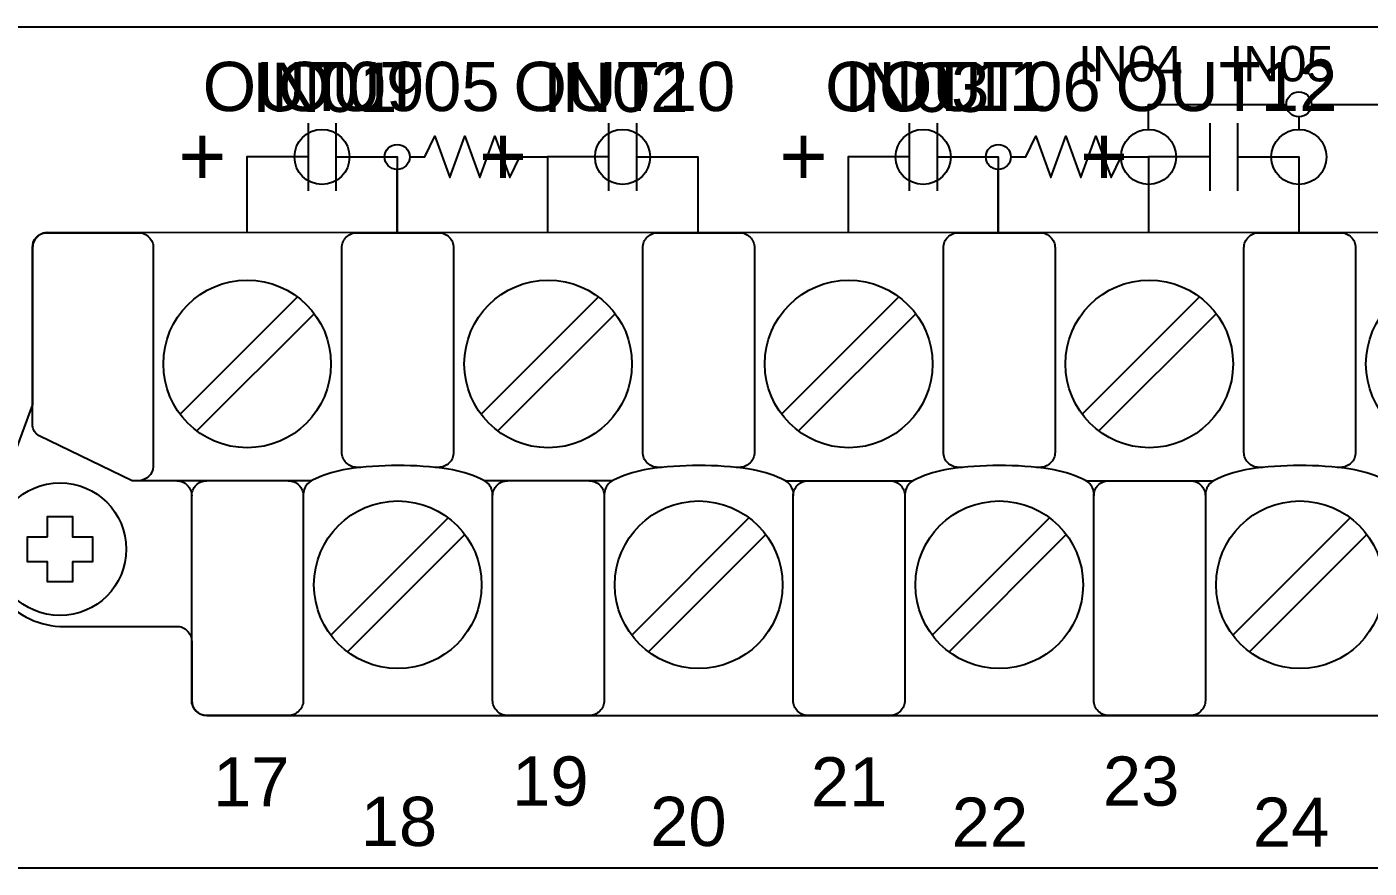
# Model space of a CAD drawing. Extents: x 1 to 47.7, y 0.3 to 34.2.
# Drawn here: x 32.934 to 35.614, y 9.106 to 10.786 of the extents above; entities that cross this region are included whole.
import ezdxf

# ---------------------------------------------------------------- set-up
doc = ezdxf.new("R2010")
doc.units = 0
doc.header["$MEASUREMENT"] = 0
for name, color, linetype in [('6_1__0__EMPTY', 7, 'CONTINUOUS'), ('6_2__2___8__OPTOISO_IND_LS', 7, 'CONTINUOUS'), ('6_3__7___8__OPTOISO_IND_LS', 7, 'CONTINUOUS'), ('6_4__4___24__OPTOISO_LS_IN', 7, 'CONTINUOUS'), ('6_5__D___24__OPTOISO_LS_IN', 7, 'CONTINUOUS'), ('6_6__8___8__OPTOISO_IND_LS', 7, 'CONTINUOUS'), ('7_0______DWG_', 7, 'CONTINUOUS')]:
    doc.layers.add(name, color=color, linetype=linetype)
doc.styles.add('ARIAL', font='arial.ttf')

msp = doc.modelspace()

# ---------------------------------------------------------------- linework, layer by layer
at = {"layer": '6_1__0__EMPTY'}
msp.add_lwpolyline([(37.9565, 10.3753), (32.9754, 10.3754, 0.414215), (32.9454, 10.3454), (32.9455, 10.0325), (32.8546, 9.7877, 0.47859), (32.9996, 9.5892), (33.233, 9.5892, -0.414214), (33.263, 9.5592), (33.263, 9.4412, 0.414213), (33.293, 9.4112), (38.2748, 9.4111, 0.414214), (38.3048, 9.4411), (38.3048, 9.7542), (38.3957, 9.9989, 0.480048), (38.2507, 10.1971), (38.0165, 10.1971, -0.414214), (37.9865, 10.2271), (37.9865, 10.3453, 0.414212), (37.9565, 10.3753), (37.9565, 10.3753)], format="xyb", dxfattribs=at)
msp.add_lwpolyline([(32.975, 9.7681), (32.975, 9.8084), (33.025, 9.8084), (33.025, 9.7681), (33.0651, 9.7681), (33.0651, 9.7181), (33.025, 9.7181), (33.025, 9.6782), (32.975, 9.6782), (32.975, 9.7181), (32.9349, 9.7181), (32.9349, 9.7681)], close=True, dxfattribs=at)
msp.add_circle((33, 9.7433), 0.1324, dxfattribs=at)
at = {"layer": '6_2__2___8__OPTOISO_IND_LS'}
for points in [[(33.4953, 10.594), (33.4953, 10.459)], [(33.551, 10.594), (33.551, 10.459)], [(34.0953, 10.594), (34.0953, 10.459)], [(34.151, 10.594), (34.151, 10.459)], [(34.6953, 10.594), (34.6953, 10.459)], [(34.751, 10.594), (34.751, 10.459)], [(35.2953, 10.594), (35.2953, 10.459)], [(35.351, 10.594), (35.351, 10.459)], [(33.4953, 10.5265), (33.3732, 10.5265), (33.3732, 10.3753)], [(33.551, 10.5265), (33.6732, 10.5265), (33.6732, 10.3753)], [(34.0953, 10.5265), (33.9732, 10.5265), (33.9732, 10.3753)], [(34.151, 10.5265), (34.2732, 10.5265), (34.2732, 10.3753)], [(34.6953, 10.5265), (34.5732, 10.5265), (34.5732, 10.3753)], [(34.751, 10.5265), (34.8732, 10.5265), (34.8732, 10.3753)], [(35.2953, 10.5265), (35.1732, 10.5265), (35.1732, 10.3753)], [(35.351, 10.5265), (35.4732, 10.5265), (35.4732, 10.3753)], [(33.4741, 10.247), (33.2399, 10.0128)], [(34.0748, 10.247), (33.8407, 10.0128)], [(34.6749, 10.247), (34.4407, 10.0128)], [(35.2749, 10.247), (35.0407, 10.0128)], [(33.5075, 10.2135), (33.2733, 9.9794)], [(34.1083, 10.2135), (33.8741, 9.9794)], [(34.7083, 10.2135), (34.4741, 9.9794)], [(35.3083, 10.2135), (35.0741, 9.9794)], [(34.1031, 9.8799), (33.8472, 9.8799)], [(34.448, 9.8799), (34.7031, 9.8799)], [(35.048, 9.8799), (35.3031, 9.8799)], [(33.7747, 9.806), (33.5406, 9.5718)], [(34.3755, 9.806), (34.1413, 9.5718)], [(34.9755, 9.806), (34.7413, 9.5718)], [(35.5755, 9.806), (35.3413, 9.5718)], [(33.8082, 9.7725), (33.574, 9.5384)], [(34.4089, 9.7725), (34.1747, 9.5384)], [(35.0089, 9.7725), (34.7748, 9.5384)], [(35.6089, 9.7725), (35.3748, 9.5384)]]:
    msp.add_lwpolyline(points, dxfattribs=at)
for points in [[(33.263, 9.4412, 0.414213), (33.293, 9.4112), (38.2748, 9.4111, 0.414214), (38.3048, 9.4411), (38.3048, 9.7542), (38.3957, 9.9989, 0.480048), (38.2507, 10.1971), (38.0165, 10.1971, -0.414214), (37.9865, 10.2271), (37.9865, 10.3453, 0.414212), (37.9565, 10.3753), (37.9565, 10.3753), (32.9754, 10.3754, 0.414215), (32.9454, 10.3454), (32.9455, 10.0325), (32.8546, 9.7877, 0.47859), (32.9996, 9.5892), (33.233, 9.5892, -0.414214), (33.263, 9.5592)], [(33.5023, 9.8799), (33.1442, 9.8799), (32.9583, 9.9697, -0.241986), (32.9454, 9.9896), (32.9454, 10.3453, -0.422157), (32.9721, 10.3752), (33.1564, 10.3753, -0.414214), (33.1864, 10.3453), (33.1864, 9.9082, -0.390527), (33.1564, 9.8799)], [(33.6007, 9.9066), (33.5928, 9.9066, -0.414214), (33.5628, 9.9366), (33.5628, 10.3453, -0.414214), (33.5928, 10.3753), (33.7557, 10.3753, -0.414214), (33.7857, 10.3453), (33.7857, 9.9366, -0.414214), (33.7557, 9.9066), (33.7488, 9.9066)], [(34.2015, 9.9066), (34.1936, 9.9066, -0.414214), (34.1636, 9.9366), (34.1636, 10.3453, -0.414214), (34.1936, 10.3753), (34.3564, 10.3753, -0.414214), (34.3864, 10.3453), (34.3864, 9.9366, -0.414214), (34.3564, 9.9066), (34.3496, 9.9066)], [(34.8015, 9.9066), (34.7936, 9.9066, -0.414214), (34.7636, 9.9366), (34.7636, 10.3453, -0.414214), (34.7936, 10.3753), (34.9564, 10.3753, -0.414214), (34.9864, 10.3453), (34.9864, 9.9366, -0.414214), (34.9564, 9.9066), (34.9496, 9.9066)], [(35.4015, 9.9066), (35.3936, 9.9066, -0.414214), (35.3636, 9.9366), (35.3636, 10.3453, -0.414214), (35.3936, 10.3753), (35.5564, 10.3753, -0.414214), (35.5864, 10.3453), (35.5864, 9.9366, -0.414214), (35.5564, 9.9066), (35.5496, 9.9066)], [(33.8637, 9.8499, 0.191033), (33.8552, 9.8738, 0.081668), (33.8396, 9.884, 0.0591), (33.7759, 9.9033, 0.034646), (33.6744, 9.9104, 0.03436), (33.5737, 9.9033, 0.0591), (33.51, 9.884, 0.081668), (33.4943, 9.8738, 0.191033), (33.4858, 9.8499)], [(34.4645, 9.8499, 0.191033), (34.456, 9.8738, 0.081668), (34.4403, 9.884, 0.0591), (34.3766, 9.9033, 0.034646), (34.2751, 9.9104, 0.03436), (34.1744, 9.9033, 0.0591), (34.1107, 9.884, 0.081668), (34.0951, 9.8738, 0.191033), (34.0866, 9.8499)], [(35.0645, 9.8499, 0.191033), (35.056, 9.8738, 0.081668), (35.0404, 9.884, 0.0591), (34.9766, 9.9033, 0.034646), (34.8751, 9.9104, 0.03436), (34.7744, 9.9033, 0.0591), (34.7107, 9.884, 0.081668), (34.6951, 9.8738, 0.191033), (34.6866, 9.8499)], [(35.6645, 9.8499, 0.191033), (35.656, 9.8738, 0.081668), (35.6404, 9.884, 0.0591), (35.5767, 9.9033, 0.034646), (35.4751, 9.9104, 0.03436), (35.3744, 9.9033, 0.0591), (35.3107, 9.884, 0.081668), (35.2951, 9.8738, 0.191033), (35.2866, 9.8499)], [(33.233, 9.8799, -0.414214), (33.263, 9.8499)], [(33.4558, 9.8799, -0.414214), (33.4858, 9.8499), (33.4858, 9.4412, -0.414214), (33.4558, 9.4112), (33.293, 9.4112, -0.414214), (33.263, 9.4412), (33.263, 9.8499, -0.414214), (33.293, 9.8799)], [(34.0566, 9.8799, -0.414214), (34.0866, 9.8499), (34.0866, 9.4412, -0.414214), (34.0566, 9.4112), (33.8937, 9.4112, -0.414214), (33.8637, 9.4412), (33.8637, 9.8499, -0.414214), (33.8937, 9.8799)], [(34.6566, 9.8799, -0.414214), (34.6866, 9.8499), (34.6866, 9.4412, -0.414214), (34.6566, 9.4112), (34.4937, 9.4112, -0.414214), (34.4637, 9.4412), (34.4637, 9.8499, -0.414214), (34.4937, 9.8799)], [(35.2566, 9.8799, -0.414214), (35.2866, 9.8499), (35.2866, 9.4412, -0.414214), (35.2566, 9.4112), (35.0937, 9.4112, -0.414214), (35.0637, 9.4412), (35.0637, 9.8499, -0.414214), (35.0937, 9.8799)]]:
    msp.add_lwpolyline(points, format="xyb", dxfattribs=at)
msp.add_lwpolyline([(32.975, 9.7681), (32.975, 9.8084), (33.025, 9.8084), (33.025, 9.7681), (33.0651, 9.7681), (33.0651, 9.7181), (33.025, 9.7181), (33.025, 9.6782), (32.975, 9.6782), (32.975, 9.7181), (32.9349, 9.7181), (32.9349, 9.7681)], close=True, dxfattribs=at)
for centre, radius in [((33.3737, 10.1132), 0.1673), ((33.9745, 10.1132), 0.1673), ((34.5745, 10.1132), 0.1673), ((35.1745, 10.1132), 0.1673), ((35.7745, 10.1132), 0.1673), ((33, 9.7433), 0.1324), ((33.6744, 9.6722), 0.1673), ((34.2751, 9.6722), 0.1673), ((34.8751, 9.6722), 0.1673), ((35.4751, 9.6722), 0.1673)]:
    msp.add_circle(centre, radius, dxfattribs=at)
at = {"layer": '6_3__7___8__OPTOISO_IND_LS'}
for points in [[(33.4953, 10.594), (33.4953, 10.459)], [(33.551, 10.594), (33.551, 10.459)], [(34.0953, 10.594), (34.0953, 10.459)], [(34.151, 10.594), (34.151, 10.459)], [(34.6953, 10.594), (34.6953, 10.459)], [(34.751, 10.594), (34.751, 10.459)], [(35.2953, 10.594), (35.2953, 10.459)], [(35.351, 10.594), (35.351, 10.459)], [(33.4953, 10.5265), (33.3732, 10.5265), (33.3732, 10.3753)], [(33.551, 10.5265), (33.6732, 10.5265), (33.6732, 10.3753)], [(34.0953, 10.5265), (33.9732, 10.5265), (33.9732, 10.3753)], [(34.151, 10.5265), (34.2732, 10.5265), (34.2732, 10.3753)], [(34.6953, 10.5265), (34.5732, 10.5265), (34.5732, 10.3753)], [(34.751, 10.5265), (34.8732, 10.5265), (34.8732, 10.3753)], [(35.2953, 10.5265), (35.1732, 10.5265), (35.1732, 10.3753)], [(35.351, 10.5265), (35.4732, 10.5265), (35.4732, 10.3753)], [(33.4741, 10.247), (33.2399, 10.0128)], [(34.0748, 10.247), (33.8407, 10.0128)], [(34.6749, 10.247), (34.4407, 10.0128)], [(35.2749, 10.247), (35.0407, 10.0128)], [(33.5075, 10.2135), (33.2733, 9.9794)], [(34.1083, 10.2135), (33.8741, 9.9794)], [(34.7083, 10.2135), (34.4741, 9.9794)], [(35.3083, 10.2135), (35.0741, 9.9794)], [(34.1031, 9.8799), (33.8472, 9.8799)], [(34.448, 9.8799), (34.7031, 9.8799)], [(35.048, 9.8799), (35.3031, 9.8799)], [(33.7747, 9.806), (33.5406, 9.5718)], [(34.3755, 9.806), (34.1413, 9.5718)], [(34.9755, 9.806), (34.7413, 9.5718)], [(35.5755, 9.806), (35.3413, 9.5718)], [(33.8082, 9.7725), (33.574, 9.5384)], [(34.4089, 9.7725), (34.1747, 9.5384)], [(35.0089, 9.7725), (34.7748, 9.5384)], [(35.6089, 9.7725), (35.3748, 9.5384)]]:
    msp.add_lwpolyline(points, dxfattribs=at)
for points in [[(33.263, 9.4412, 0.414213), (33.293, 9.4112), (38.2748, 9.4111, 0.414214), (38.3048, 9.4411), (38.3048, 9.7542), (38.3957, 9.9989, 0.480048), (38.2507, 10.1971), (38.0165, 10.1971, -0.414214), (37.9865, 10.2271), (37.9865, 10.3453, 0.414212), (37.9565, 10.3753), (37.9565, 10.3753), (32.9754, 10.3754, 0.414215), (32.9454, 10.3454), (32.9455, 10.0325), (32.8546, 9.7877, 0.47859), (32.9996, 9.5892), (33.233, 9.5892, -0.414214), (33.263, 9.5592)], [(33.5023, 9.8799), (33.1442, 9.8799), (32.9583, 9.9697, -0.241986), (32.9454, 9.9896), (32.9454, 10.3453, -0.422157), (32.9721, 10.3752), (33.1564, 10.3753, -0.414214), (33.1864, 10.3453), (33.1864, 9.9082, -0.390527), (33.1564, 9.8799)], [(33.6007, 9.9066), (33.5928, 9.9066, -0.414214), (33.5628, 9.9366), (33.5628, 10.3453, -0.414214), (33.5928, 10.3753), (33.7557, 10.3753, -0.414214), (33.7857, 10.3453), (33.7857, 9.9366, -0.414214), (33.7557, 9.9066), (33.7488, 9.9066)], [(34.2015, 9.9066), (34.1936, 9.9066, -0.414214), (34.1636, 9.9366), (34.1636, 10.3453, -0.414214), (34.1936, 10.3753), (34.3564, 10.3753, -0.414214), (34.3864, 10.3453), (34.3864, 9.9366, -0.414214), (34.3564, 9.9066), (34.3496, 9.9066)], [(34.8015, 9.9066), (34.7936, 9.9066, -0.414214), (34.7636, 9.9366), (34.7636, 10.3453, -0.414214), (34.7936, 10.3753), (34.9564, 10.3753, -0.414214), (34.9864, 10.3453), (34.9864, 9.9366, -0.414214), (34.9564, 9.9066), (34.9496, 9.9066)], [(35.4015, 9.9066), (35.3936, 9.9066, -0.414214), (35.3636, 9.9366), (35.3636, 10.3453, -0.414214), (35.3936, 10.3753), (35.5564, 10.3753, -0.414214), (35.5864, 10.3453), (35.5864, 9.9366, -0.414214), (35.5564, 9.9066), (35.5496, 9.9066)], [(33.8637, 9.8499, 0.191033), (33.8552, 9.8738, 0.081668), (33.8396, 9.884, 0.0591), (33.7759, 9.9033, 0.034646), (33.6744, 9.9104, 0.03436), (33.5737, 9.9033, 0.0591), (33.51, 9.884, 0.081668), (33.4943, 9.8738, 0.191033), (33.4858, 9.8499)], [(34.4645, 9.8499, 0.191033), (34.456, 9.8738, 0.081668), (34.4403, 9.884, 0.0591), (34.3766, 9.9033, 0.034646), (34.2751, 9.9104, 0.03436), (34.1744, 9.9033, 0.0591), (34.1107, 9.884, 0.081668), (34.0951, 9.8738, 0.191033), (34.0866, 9.8499)], [(35.0645, 9.8499, 0.191033), (35.056, 9.8738, 0.081668), (35.0404, 9.884, 0.0591), (34.9766, 9.9033, 0.034646), (34.8751, 9.9104, 0.03436), (34.7744, 9.9033, 0.0591), (34.7107, 9.884, 0.081668), (34.6951, 9.8738, 0.191033), (34.6866, 9.8499)], [(35.6645, 9.8499, 0.191033), (35.656, 9.8738, 0.081668), (35.6404, 9.884, 0.0591), (35.5767, 9.9033, 0.034646), (35.4751, 9.9104, 0.03436), (35.3744, 9.9033, 0.0591), (35.3107, 9.884, 0.081668), (35.2951, 9.8738, 0.191033), (35.2866, 9.8499)], [(33.233, 9.8799, -0.414214), (33.263, 9.8499)], [(33.4558, 9.8799, -0.414214), (33.4858, 9.8499), (33.4858, 9.4412, -0.414214), (33.4558, 9.4112), (33.293, 9.4112, -0.414214), (33.263, 9.4412), (33.263, 9.8499, -0.414214), (33.293, 9.8799)], [(34.0566, 9.8799, -0.414214), (34.0866, 9.8499), (34.0866, 9.4412, -0.414214), (34.0566, 9.4112), (33.8937, 9.4112, -0.414214), (33.8637, 9.4412), (33.8637, 9.8499, -0.414214), (33.8937, 9.8799)], [(34.6566, 9.8799, -0.414214), (34.6866, 9.8499), (34.6866, 9.4412, -0.414214), (34.6566, 9.4112), (34.4937, 9.4112, -0.414214), (34.4637, 9.4412), (34.4637, 9.8499, -0.414214), (34.4937, 9.8799)], [(35.2566, 9.8799, -0.414214), (35.2866, 9.8499), (35.2866, 9.4412, -0.414214), (35.2566, 9.4112), (35.0937, 9.4112, -0.414214), (35.0637, 9.4412), (35.0637, 9.8499, -0.414214), (35.0937, 9.8799)]]:
    msp.add_lwpolyline(points, format="xyb", dxfattribs=at)
msp.add_lwpolyline([(32.975, 9.7681), (32.975, 9.8084), (33.025, 9.8084), (33.025, 9.7681), (33.0651, 9.7681), (33.0651, 9.7181), (33.025, 9.7181), (33.025, 9.6782), (32.975, 9.6782), (32.975, 9.7181), (32.9349, 9.7181), (32.9349, 9.7681)], close=True, dxfattribs=at)
for centre, radius in [((33.3737, 10.1132), 0.1673), ((33.9745, 10.1132), 0.1673), ((34.5745, 10.1132), 0.1673), ((35.1745, 10.1132), 0.1673), ((35.7745, 10.1132), 0.1673), ((33, 9.7433), 0.1324), ((33.6744, 9.6722), 0.1673), ((34.2751, 9.6722), 0.1673), ((34.8751, 9.6722), 0.1673), ((35.4751, 9.6722), 0.1673)]:
    msp.add_circle(centre, radius, dxfattribs=at)
at = {"layer": '6_4__4___24__OPTOISO_LS_IN'}
for points in [[(35.1732, 10.5815), (35.1732, 10.6315), (35.4482, 10.6315)], [(35.4982, 10.6315), (35.7482, 10.6315)], [(35.4732, 10.6065), (35.4732, 10.5815)], [(33.4681, 10.5265), (33.3732, 10.5265), (33.3732, 10.3753)], [(33.5781, 10.5265), (33.6732, 10.5265), (33.6732, 10.3753)], [(34.0681, 10.5265), (33.9732, 10.5265), (33.9732, 10.3753)], [(34.1781, 10.5265), (34.2732, 10.5265), (34.2732, 10.3753)], [(34.6681, 10.5265), (34.5732, 10.5265), (34.5732, 10.3753)], [(34.7781, 10.5265), (34.8732, 10.5265), (34.8732, 10.3753)], [(35.1732, 10.4715), (35.1732, 10.3753)], [(35.4732, 10.4715), (35.4732, 10.3753)], [(33.4741, 10.247), (33.2399, 10.0128)], [(34.0748, 10.247), (33.8407, 10.0128)], [(34.6749, 10.247), (34.4407, 10.0128)], [(35.2749, 10.247), (35.0407, 10.0128)], [(33.5075, 10.2135), (33.2733, 9.9794)], [(34.1083, 10.2135), (33.8741, 9.9794)], [(34.7083, 10.2135), (34.4741, 9.9794)], [(35.3083, 10.2135), (35.0741, 9.9794)], [(34.1031, 9.8799), (33.8472, 9.8799)], [(34.448, 9.8799), (34.7031, 9.8799)], [(35.048, 9.8799), (35.3031, 9.8799)], [(33.7747, 9.806), (33.5406, 9.5718)], [(34.3755, 9.806), (34.1413, 9.5718)], [(34.9755, 9.806), (34.7413, 9.5718)], [(35.5755, 9.806), (35.3413, 9.5718)], [(33.8082, 9.7725), (33.574, 9.5384)], [(34.4089, 9.7725), (34.1747, 9.5384)], [(35.0089, 9.7725), (34.7748, 9.5384)], [(35.6089, 9.7725), (35.3748, 9.5384)]]:
    msp.add_lwpolyline(points, dxfattribs=at)
for points in [[(33.263, 9.4412, 0.414213), (33.293, 9.4112), (38.2748, 9.4111, 0.414214), (38.3048, 9.4411), (38.3048, 9.7542), (38.3957, 9.9989, 0.480048), (38.2507, 10.1971), (38.0165, 10.1971, -0.414214), (37.9865, 10.2271), (37.9865, 10.3453, 0.414212), (37.9565, 10.3753), (37.9565, 10.3753), (32.9754, 10.3754, 0.414215), (32.9454, 10.3454), (32.9455, 10.0325), (32.8546, 9.7877, 0.47859), (32.9996, 9.5892), (33.233, 9.5892, -0.414214), (33.263, 9.5592)], [(33.5023, 9.8799), (33.1442, 9.8799), (32.9583, 9.9697, -0.241986), (32.9454, 9.9896), (32.9454, 10.3453, -0.422157), (32.9721, 10.3752), (33.1564, 10.3753, -0.414214), (33.1864, 10.3453), (33.1864, 9.9082, -0.390527), (33.1564, 9.8799)], [(33.6007, 9.9066), (33.5928, 9.9066, -0.414214), (33.5628, 9.9366), (33.5628, 10.3453, -0.414214), (33.5928, 10.3753), (33.7557, 10.3753, -0.414214), (33.7857, 10.3453), (33.7857, 9.9366, -0.414214), (33.7557, 9.9066), (33.7488, 9.9066)], [(34.2015, 9.9066), (34.1936, 9.9066, -0.414214), (34.1636, 9.9366), (34.1636, 10.3453, -0.414214), (34.1936, 10.3753), (34.3564, 10.3753, -0.414214), (34.3864, 10.3453), (34.3864, 9.9366, -0.414214), (34.3564, 9.9066), (34.3496, 9.9066)], [(34.8015, 9.9066), (34.7936, 9.9066, -0.414214), (34.7636, 9.9366), (34.7636, 10.3453, -0.414214), (34.7936, 10.3753), (34.9564, 10.3753, -0.414214), (34.9864, 10.3453), (34.9864, 9.9366, -0.414214), (34.9564, 9.9066), (34.9496, 9.9066)], [(35.4015, 9.9066), (35.3936, 9.9066, -0.414214), (35.3636, 9.9366), (35.3636, 10.3453, -0.414214), (35.3936, 10.3753), (35.5564, 10.3753, -0.414214), (35.5864, 10.3453), (35.5864, 9.9366, -0.414214), (35.5564, 9.9066), (35.5496, 9.9066)], [(33.8637, 9.8499, 0.191033), (33.8552, 9.8738, 0.081668), (33.8396, 9.884, 0.0591), (33.7759, 9.9033, 0.034646), (33.6744, 9.9104, 0.03436), (33.5737, 9.9033, 0.0591), (33.51, 9.884, 0.081668), (33.4943, 9.8738, 0.191033), (33.4858, 9.8499)], [(34.4645, 9.8499, 0.191033), (34.456, 9.8738, 0.081668), (34.4403, 9.884, 0.0591), (34.3766, 9.9033, 0.034646), (34.2751, 9.9104, 0.03436), (34.1744, 9.9033, 0.0591), (34.1107, 9.884, 0.081668), (34.0951, 9.8738, 0.191033), (34.0866, 9.8499)], [(35.0645, 9.8499, 0.191033), (35.056, 9.8738, 0.081668), (35.0404, 9.884, 0.0591), (34.9766, 9.9033, 0.034646), (34.8751, 9.9104, 0.03436), (34.7744, 9.9033, 0.0591), (34.7107, 9.884, 0.081668), (34.6951, 9.8738, 0.191033), (34.6866, 9.8499)], [(35.6645, 9.8499, 0.191033), (35.656, 9.8738, 0.081668), (35.6404, 9.884, 0.0591), (35.5767, 9.9033, 0.034646), (35.4751, 9.9104, 0.03436), (35.3744, 9.9033, 0.0591), (35.3107, 9.884, 0.081668), (35.2951, 9.8738, 0.191033), (35.2866, 9.8499)], [(33.233, 9.8799, -0.414214), (33.263, 9.8499)], [(33.4558, 9.8799, -0.414214), (33.4858, 9.8499), (33.4858, 9.4412, -0.414214), (33.4558, 9.4112), (33.293, 9.4112, -0.414214), (33.263, 9.4412), (33.263, 9.8499, -0.414214), (33.293, 9.8799)], [(34.0566, 9.8799, -0.414214), (34.0866, 9.8499), (34.0866, 9.4412, -0.414214), (34.0566, 9.4112), (33.8937, 9.4112, -0.414214), (33.8637, 9.4412), (33.8637, 9.8499, -0.414214), (33.8937, 9.8799)], [(34.6566, 9.8799, -0.414214), (34.6866, 9.8499), (34.6866, 9.4412, -0.414214), (34.6566, 9.4112), (34.4937, 9.4112, -0.414214), (34.4637, 9.4412), (34.4637, 9.8499, -0.414214), (34.4937, 9.8799)], [(35.2566, 9.8799, -0.414214), (35.2866, 9.8499), (35.2866, 9.4412, -0.414214), (35.2566, 9.4112), (35.0937, 9.4112, -0.414214), (35.0637, 9.4412), (35.0637, 9.8499, -0.414214), (35.0937, 9.8799)]]:
    msp.add_lwpolyline(points, format="xyb", dxfattribs=at)
msp.add_lwpolyline([(32.975, 9.7681), (32.975, 9.8084), (33.025, 9.8084), (33.025, 9.7681), (33.0651, 9.7681), (33.0651, 9.7181), (33.025, 9.7181), (33.025, 9.6782), (32.975, 9.6782), (32.975, 9.7181), (32.9349, 9.7181), (32.9349, 9.7681)], close=True, dxfattribs=at)
for centre, radius in [((35.4732, 10.6315), 0.025), ((33.5231, 10.5265), 0.055), ((34.1231, 10.5265), 0.055), ((34.7231, 10.5265), 0.055), ((35.1732, 10.5265), 0.055), ((35.4732, 10.5265), 0.055), ((33.3737, 10.1132), 0.1673), ((33.9745, 10.1132), 0.1673), ((34.5745, 10.1132), 0.1673), ((35.1745, 10.1132), 0.1673), ((35.7745, 10.1132), 0.1673), ((33, 9.7433), 0.1324), ((33.6744, 9.6722), 0.1673), ((34.2751, 9.6722), 0.1673), ((34.8751, 9.6722), 0.1673), ((35.4751, 9.6722), 0.1673)]:
    msp.add_circle(centre, radius, dxfattribs=at)
at = {"layer": '6_5__D___24__OPTOISO_LS_IN'}
for points in [[(35.1732, 10.5815), (35.1732, 10.6315), (35.4482, 10.6315)], [(35.4982, 10.6315), (35.7482, 10.6315)], [(35.4732, 10.6065), (35.4732, 10.5815)], [(33.4681, 10.5265), (33.3732, 10.5265), (33.3732, 10.3753)], [(33.5781, 10.5265), (33.6732, 10.5265), (33.6732, 10.3753)], [(34.0681, 10.5265), (33.9732, 10.5265), (33.9732, 10.3753)], [(34.1781, 10.5265), (34.2732, 10.5265), (34.2732, 10.3753)], [(34.6681, 10.5265), (34.5732, 10.5265), (34.5732, 10.3753)], [(34.7781, 10.5265), (34.8732, 10.5265), (34.8732, 10.3753)], [(35.1732, 10.4715), (35.1732, 10.3753)], [(35.4732, 10.4715), (35.4732, 10.3753)], [(33.4741, 10.247), (33.2399, 10.0128)], [(34.0748, 10.247), (33.8407, 10.0128)], [(34.6749, 10.247), (34.4407, 10.0128)], [(35.2749, 10.247), (35.0407, 10.0128)], [(33.5075, 10.2135), (33.2733, 9.9794)], [(34.1083, 10.2135), (33.8741, 9.9794)], [(34.7083, 10.2135), (34.4741, 9.9794)], [(35.3083, 10.2135), (35.0741, 9.9794)], [(34.1031, 9.8799), (33.8472, 9.8799)], [(34.448, 9.8799), (34.7031, 9.8799)], [(35.048, 9.8799), (35.3031, 9.8799)], [(33.7747, 9.806), (33.5406, 9.5718)], [(34.3755, 9.806), (34.1413, 9.5718)], [(34.9755, 9.806), (34.7413, 9.5718)], [(35.5755, 9.806), (35.3413, 9.5718)], [(33.8082, 9.7725), (33.574, 9.5384)], [(34.4089, 9.7725), (34.1747, 9.5384)], [(35.0089, 9.7725), (34.7748, 9.5384)], [(35.6089, 9.7725), (35.3748, 9.5384)]]:
    msp.add_lwpolyline(points, dxfattribs=at)
for points in [[(33.263, 9.4412, 0.414213), (33.293, 9.4112), (38.2748, 9.4111, 0.414214), (38.3048, 9.4411), (38.3048, 9.7542), (38.3957, 9.9989, 0.480048), (38.2507, 10.1971), (38.0165, 10.1971, -0.414214), (37.9865, 10.2271), (37.9865, 10.3453, 0.414212), (37.9565, 10.3753), (37.9565, 10.3753), (32.9754, 10.3754, 0.414215), (32.9454, 10.3454), (32.9455, 10.0325), (32.8546, 9.7877, 0.47859), (32.9996, 9.5892), (33.233, 9.5892, -0.414214), (33.263, 9.5592)], [(33.5023, 9.8799), (33.1442, 9.8799), (32.9583, 9.9697, -0.241986), (32.9454, 9.9896), (32.9454, 10.3453, -0.422157), (32.9721, 10.3752), (33.1564, 10.3753, -0.414214), (33.1864, 10.3453), (33.1864, 9.9082, -0.390527), (33.1564, 9.8799)], [(33.6007, 9.9066), (33.5928, 9.9066, -0.414214), (33.5628, 9.9366), (33.5628, 10.3453, -0.414214), (33.5928, 10.3753), (33.7557, 10.3753, -0.414214), (33.7857, 10.3453), (33.7857, 9.9366, -0.414214), (33.7557, 9.9066), (33.7488, 9.9066)], [(34.2015, 9.9066), (34.1936, 9.9066, -0.414214), (34.1636, 9.9366), (34.1636, 10.3453, -0.414214), (34.1936, 10.3753), (34.3564, 10.3753, -0.414214), (34.3864, 10.3453), (34.3864, 9.9366, -0.414214), (34.3564, 9.9066), (34.3496, 9.9066)], [(34.8015, 9.9066), (34.7936, 9.9066, -0.414214), (34.7636, 9.9366), (34.7636, 10.3453, -0.414214), (34.7936, 10.3753), (34.9564, 10.3753, -0.414214), (34.9864, 10.3453), (34.9864, 9.9366, -0.414214), (34.9564, 9.9066), (34.9496, 9.9066)], [(35.4015, 9.9066), (35.3936, 9.9066, -0.414214), (35.3636, 9.9366), (35.3636, 10.3453, -0.414214), (35.3936, 10.3753), (35.5564, 10.3753, -0.414214), (35.5864, 10.3453), (35.5864, 9.9366, -0.414214), (35.5564, 9.9066), (35.5496, 9.9066)], [(33.8637, 9.8499, 0.191033), (33.8552, 9.8738, 0.081668), (33.8396, 9.884, 0.0591), (33.7759, 9.9033, 0.034646), (33.6744, 9.9104, 0.03436), (33.5737, 9.9033, 0.0591), (33.51, 9.884, 0.081668), (33.4943, 9.8738, 0.191033), (33.4858, 9.8499)], [(34.4645, 9.8499, 0.191033), (34.456, 9.8738, 0.081668), (34.4403, 9.884, 0.0591), (34.3766, 9.9033, 0.034646), (34.2751, 9.9104, 0.03436), (34.1744, 9.9033, 0.0591), (34.1107, 9.884, 0.081668), (34.0951, 9.8738, 0.191033), (34.0866, 9.8499)], [(35.0645, 9.8499, 0.191033), (35.056, 9.8738, 0.081668), (35.0404, 9.884, 0.0591), (34.9766, 9.9033, 0.034646), (34.8751, 9.9104, 0.03436), (34.7744, 9.9033, 0.0591), (34.7107, 9.884, 0.081668), (34.6951, 9.8738, 0.191033), (34.6866, 9.8499)], [(35.6645, 9.8499, 0.191033), (35.656, 9.8738, 0.081668), (35.6404, 9.884, 0.0591), (35.5767, 9.9033, 0.034646), (35.4751, 9.9104, 0.03436), (35.3744, 9.9033, 0.0591), (35.3107, 9.884, 0.081668), (35.2951, 9.8738, 0.191033), (35.2866, 9.8499)], [(33.233, 9.8799, -0.414214), (33.263, 9.8499)], [(33.4558, 9.8799, -0.414214), (33.4858, 9.8499), (33.4858, 9.4412, -0.414214), (33.4558, 9.4112), (33.293, 9.4112, -0.414214), (33.263, 9.4412), (33.263, 9.8499, -0.414214), (33.293, 9.8799)], [(34.0566, 9.8799, -0.414214), (34.0866, 9.8499), (34.0866, 9.4412, -0.414214), (34.0566, 9.4112), (33.8937, 9.4112, -0.414214), (33.8637, 9.4412), (33.8637, 9.8499, -0.414214), (33.8937, 9.8799)], [(34.6566, 9.8799, -0.414214), (34.6866, 9.8499), (34.6866, 9.4412, -0.414214), (34.6566, 9.4112), (34.4937, 9.4112, -0.414214), (34.4637, 9.4412), (34.4637, 9.8499, -0.414214), (34.4937, 9.8799)], [(35.2566, 9.8799, -0.414214), (35.2866, 9.8499), (35.2866, 9.4412, -0.414214), (35.2566, 9.4112), (35.0937, 9.4112, -0.414214), (35.0637, 9.4412), (35.0637, 9.8499, -0.414214), (35.0937, 9.8799)]]:
    msp.add_lwpolyline(points, format="xyb", dxfattribs=at)
msp.add_lwpolyline([(32.975, 9.7681), (32.975, 9.8084), (33.025, 9.8084), (33.025, 9.7681), (33.0651, 9.7681), (33.0651, 9.7181), (33.025, 9.7181), (33.025, 9.6782), (32.975, 9.6782), (32.975, 9.7181), (32.9349, 9.7181), (32.9349, 9.7681)], close=True, dxfattribs=at)
for centre, radius in [((35.4732, 10.6315), 0.025), ((33.5231, 10.5265), 0.055), ((34.1231, 10.5265), 0.055), ((34.7231, 10.5265), 0.055), ((35.1732, 10.5265), 0.055), ((35.4732, 10.5265), 0.055), ((33.3737, 10.1132), 0.1673), ((33.9745, 10.1132), 0.1673), ((34.5745, 10.1132), 0.1673), ((35.1745, 10.1132), 0.1673), ((35.7745, 10.1132), 0.1673), ((33, 9.7433), 0.1324), ((33.6744, 9.6722), 0.1673), ((34.2751, 9.6722), 0.1673), ((34.8751, 9.6722), 0.1673), ((35.4751, 9.6722), 0.1673)]:
    msp.add_circle(centre, radius, dxfattribs=at)
at = {"layer": '6_6__8___8__OPTOISO_IND_LS'}
for points in [[(33.4953, 10.5865), (33.4953, 10.4665)], [(33.551, 10.5865), (33.551, 10.4665)], [(34.6954, 10.5865), (34.6954, 10.4665)], [(34.751, 10.5865), (34.751, 10.4665)], [(33.6982, 10.5265), (33.7281, 10.5265), (33.7481, 10.5677), (33.7781, 10.4852), (33.8081, 10.5677), (33.8382, 10.4852), (33.8682, 10.5677), (33.8982, 10.4852), (33.9182, 10.5265), (33.9732, 10.5265), (33.9732, 10.3753)], [(34.8982, 10.5265), (34.9281, 10.5265), (34.9481, 10.5677), (34.9782, 10.4852), (35.0082, 10.5677), (35.0382, 10.4852), (35.0682, 10.5677), (35.0982, 10.4852), (35.1182, 10.5265), (35.1732, 10.5265), (35.1732, 10.3753)], [(33.4953, 10.5265), (33.3732, 10.5265), (33.3732, 10.3753)], [(33.551, 10.5265), (33.6482, 10.5265)], [(34.6954, 10.5265), (34.5732, 10.5265), (34.5732, 10.3753)], [(34.751, 10.5265), (34.8482, 10.5265)], [(33.6732, 10.3753), (33.6732, 10.5015)], [(34.8732, 10.3753), (34.8732, 10.5015)], [(33.4741, 10.247), (33.2399, 10.0128)], [(34.0748, 10.247), (33.8407, 10.0128)], [(34.6749, 10.247), (34.4407, 10.0128)], [(35.2749, 10.247), (35.0407, 10.0128)], [(33.5075, 10.2135), (33.2733, 9.9794)], [(34.1083, 10.2135), (33.8741, 9.9794)], [(34.7083, 10.2135), (34.4741, 9.9794)], [(35.3083, 10.2135), (35.0741, 9.9794)], [(34.1031, 9.8799), (33.8472, 9.8799)], [(34.448, 9.8799), (34.7031, 9.8799)], [(35.048, 9.8799), (35.3031, 9.8799)], [(33.7747, 9.806), (33.5406, 9.5718)], [(34.3755, 9.806), (34.1413, 9.5718)], [(34.9755, 9.806), (34.7413, 9.5718)], [(35.5755, 9.806), (35.3413, 9.5718)], [(33.8082, 9.7725), (33.574, 9.5384)], [(34.4089, 9.7725), (34.1747, 9.5384)], [(35.0089, 9.7725), (34.7748, 9.5384)], [(35.6089, 9.7725), (35.3748, 9.5384)]]:
    msp.add_lwpolyline(points, dxfattribs=at)
for points in [[(33.263, 9.4412, 0.414213), (33.293, 9.4112), (38.2748, 9.4111, 0.414214), (38.3048, 9.4411), (38.3048, 9.7542), (38.3957, 9.9989, 0.480048), (38.2507, 10.1971), (38.0165, 10.1971, -0.414214), (37.9865, 10.2271), (37.9865, 10.3453, 0.414212), (37.9565, 10.3753), (37.9565, 10.3753), (32.9754, 10.3754, 0.414215), (32.9454, 10.3454), (32.9455, 10.0325), (32.8546, 9.7877, 0.47859), (32.9996, 9.5892), (33.233, 9.5892, -0.414214), (33.263, 9.5592)], [(33.5023, 9.8799), (33.1442, 9.8799), (32.9583, 9.9697, -0.241986), (32.9454, 9.9896), (32.9454, 10.3453, -0.422157), (32.9721, 10.3752), (33.1564, 10.3753, -0.414214), (33.1864, 10.3453), (33.1864, 9.9082, -0.390527), (33.1564, 9.8799)], [(33.6007, 9.9066), (33.5928, 9.9066, -0.414214), (33.5628, 9.9366), (33.5628, 10.3453, -0.414214), (33.5928, 10.3753), (33.7557, 10.3753, -0.414214), (33.7857, 10.3453), (33.7857, 9.9366, -0.414214), (33.7557, 9.9066), (33.7488, 9.9066)], [(34.2015, 9.9066), (34.1936, 9.9066, -0.414214), (34.1636, 9.9366), (34.1636, 10.3453, -0.414214), (34.1936, 10.3753), (34.3564, 10.3753, -0.414214), (34.3864, 10.3453), (34.3864, 9.9366, -0.414214), (34.3564, 9.9066), (34.3496, 9.9066)], [(34.8015, 9.9066), (34.7936, 9.9066, -0.414214), (34.7636, 9.9366), (34.7636, 10.3453, -0.414214), (34.7936, 10.3753), (34.9564, 10.3753, -0.414214), (34.9864, 10.3453), (34.9864, 9.9366, -0.414214), (34.9564, 9.9066), (34.9496, 9.9066)], [(35.4015, 9.9066), (35.3936, 9.9066, -0.414214), (35.3636, 9.9366), (35.3636, 10.3453, -0.414214), (35.3936, 10.3753), (35.5564, 10.3753, -0.414214), (35.5864, 10.3453), (35.5864, 9.9366, -0.414214), (35.5564, 9.9066), (35.5496, 9.9066)], [(33.8637, 9.8499, 0.191033), (33.8552, 9.8738, 0.081668), (33.8396, 9.884, 0.0591), (33.7759, 9.9033, 0.034646), (33.6744, 9.9104, 0.03436), (33.5737, 9.9033, 0.0591), (33.51, 9.884, 0.081668), (33.4943, 9.8738, 0.191033), (33.4858, 9.8499)], [(34.4645, 9.8499, 0.191033), (34.456, 9.8738, 0.081668), (34.4403, 9.884, 0.0591), (34.3766, 9.9033, 0.034646), (34.2751, 9.9104, 0.03436), (34.1744, 9.9033, 0.0591), (34.1107, 9.884, 0.081668), (34.0951, 9.8738, 0.191033), (34.0866, 9.8499)], [(35.0645, 9.8499, 0.191033), (35.056, 9.8738, 0.081668), (35.0404, 9.884, 0.0591), (34.9766, 9.9033, 0.034646), (34.8751, 9.9104, 0.03436), (34.7744, 9.9033, 0.0591), (34.7107, 9.884, 0.081668), (34.6951, 9.8738, 0.191033), (34.6866, 9.8499)], [(35.6645, 9.8499, 0.191033), (35.656, 9.8738, 0.081668), (35.6404, 9.884, 0.0591), (35.5767, 9.9033, 0.034646), (35.4751, 9.9104, 0.03436), (35.3744, 9.9033, 0.0591), (35.3107, 9.884, 0.081668), (35.2951, 9.8738, 0.191033), (35.2866, 9.8499)], [(33.233, 9.8799, -0.414214), (33.263, 9.8499)], [(33.4558, 9.8799, -0.414214), (33.4858, 9.8499), (33.4858, 9.4412, -0.414214), (33.4558, 9.4112), (33.293, 9.4112, -0.414214), (33.263, 9.4412), (33.263, 9.8499, -0.414214), (33.293, 9.8799)], [(34.0566, 9.8799, -0.414214), (34.0866, 9.8499), (34.0866, 9.4412, -0.414214), (34.0566, 9.4112), (33.8937, 9.4112, -0.414214), (33.8637, 9.4412), (33.8637, 9.8499, -0.414214), (33.8937, 9.8799)], [(34.6566, 9.8799, -0.414214), (34.6866, 9.8499), (34.6866, 9.4412, -0.414214), (34.6566, 9.4112), (34.4937, 9.4112, -0.414214), (34.4637, 9.4412), (34.4637, 9.8499, -0.414214), (34.4937, 9.8799)], [(35.2566, 9.8799, -0.414214), (35.2866, 9.8499), (35.2866, 9.4412, -0.414214), (35.2566, 9.4112), (35.0937, 9.4112, -0.414214), (35.0637, 9.4412), (35.0637, 9.8499, -0.414214), (35.0937, 9.8799)]]:
    msp.add_lwpolyline(points, format="xyb", dxfattribs=at)
msp.add_lwpolyline([(32.975, 9.7681), (32.975, 9.8084), (33.025, 9.8084), (33.025, 9.7681), (33.0651, 9.7681), (33.0651, 9.7181), (33.025, 9.7181), (33.025, 9.6782), (32.975, 9.6782), (32.975, 9.7181), (32.9349, 9.7181), (32.9349, 9.7681)], close=True, dxfattribs=at)
for centre, radius in [((33.6732, 10.5265), 0.025), ((34.8732, 10.5265), 0.025), ((33.3737, 10.1132), 0.1673), ((33.9745, 10.1132), 0.1673), ((34.5745, 10.1132), 0.1673), ((35.1745, 10.1132), 0.1673), ((35.7745, 10.1132), 0.1673), ((33, 9.7433), 0.1324), ((33.6744, 9.6722), 0.1673), ((34.2751, 9.6722), 0.1673), ((34.8751, 9.6722), 0.1673), ((35.4751, 9.6722), 0.1673)]:
    msp.add_circle(centre, radius, dxfattribs=at)
at = {"layer": '7_0______DWG_'}
msp.add_lwpolyline([(27.2942, 10.7863), (43.9545, 10.7863, -0.468367), (44.0044, 10.7263), (44.0044, 9.1563, -0.414132), (43.9545, 9.1063), (27.2942, 9.1063, -0.414214), (27.2442, 9.1563), (27.2442, 10.7363, -0.414287)], format="xyb", close=True, dxfattribs=at)

# ---------------------------------------------------------------- texts
at = {"layer": '6_2__2___8__OPTOISO_IND_LS', "style": 'ARIAL'}
for s, p in [('OUT09', (33.2849, 10.6181)), ('OUT10', (33.9053, 10.6181)), ('OUT11', (34.5275, 10.6181)), ('OUT12', (35.1073, 10.6181))]:
    msp.add_text(s, height=0.09833, dxfattribs=at).set_placement(p)
at = {"layer": '6_3__7___8__OPTOISO_IND_LS', "style": 'ARIAL'}
for s, height, p in [('OUT09', 0.09833, (33.2849, 10.6181)), ('OUT10', 0.09833, (33.9053, 10.6181)), ('OUT11', 0.09833, (34.5275, 10.6181)), ('OUT12', 0.09833, (35.1073, 10.6181)), ('+', 0.118, (33.2362, 10.4697)), ('+', 0.118, (33.8362, 10.4697)), ('+', 0.118, (34.4362, 10.4697)), ('+', 0.118, (35.0362, 10.4697))]:
    msp.add_text(s, height=height, dxfattribs=at).set_placement(p)
at = {"layer": '6_4__4___24__OPTOISO_LS_IN', "style": 'ARIAL'}
for s, height, p in [('IN04', 0.0708, (35.0328, 10.6774)), ('IN05', 0.0708, (35.3345, 10.6774)), ('IN01', 0.09833, (33.3832, 10.6165)), ('IN02', 0.09833, (33.9643, 10.6165)), ('IN03', 0.09833, (34.5652, 10.6165))]:
    msp.add_text(s, height=height, dxfattribs=at).set_placement(p)
at = {"layer": '6_5__D___24__OPTOISO_LS_IN', "style": 'ARIAL'}
for s, height, p in [('IN04', 0.0708, (35.0328, 10.6774)), ('IN05', 0.0708, (35.3345, 10.6774)), ('IN01', 0.09833, (33.3832, 10.6165)), ('IN02', 0.09833, (33.9643, 10.6165)), ('IN03', 0.09833, (34.5652, 10.6165))]:
    msp.add_text(s, height=height, dxfattribs=at).set_placement(p)
at = {"layer": '6_6__8___8__OPTOISO_IND_LS', "style": 'ARIAL'}
for s, p in [('OUT05', (33.4349, 10.6181)), ('OUT06', (34.6349, 10.6181))]:
    msp.add_text(s, height=0.09833, dxfattribs=at).set_placement(p)
at = {"layer": '7_0______DWG_', "style": 'ARIAL'}
for s, p in [('17', (33.3056, 9.2295)), ('19', (33.9026, 9.2311)), ('21', (34.4989, 9.2295)), ('23', (35.0819, 9.2311)), ('18', (33.6003, 9.1506)), ('20', (34.178, 9.1506)), ('22', (34.7801, 9.149)), ('24', (35.3812, 9.149))]:
    msp.add_text(s, height=0.09833, dxfattribs=at).set_placement(p)

doc.saveas('drawing.dxf')
